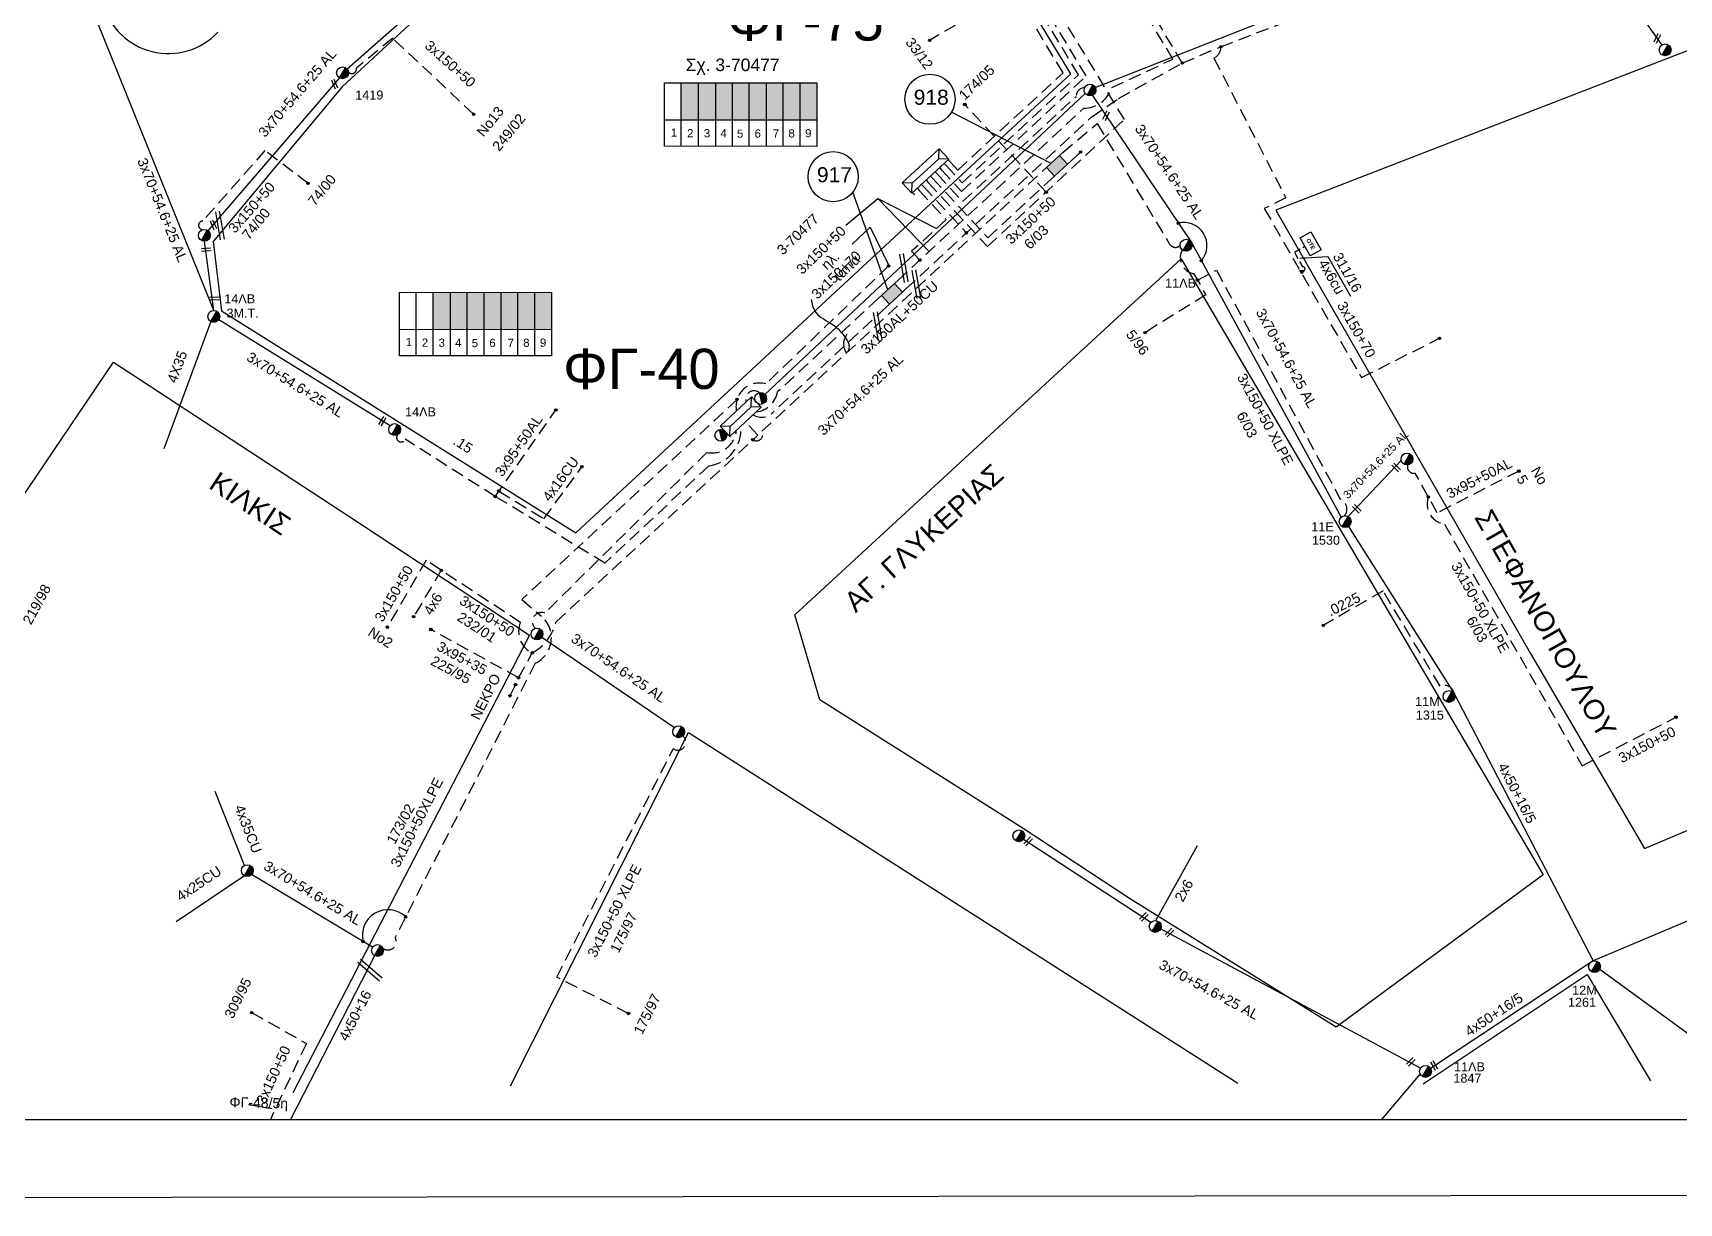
# Model space of a CAD drawing. Header units: millimetres. Extents: x -2591 to -1162, y 241 to 765.
# Drawn here: x -2170.9 to -2006.8, y 240.9 to 357.6 of the extents above; entities that cross this region are included whole.
import ezdxf
from ezdxf.enums import TextEntityAlignment as Align

# ---------------------------------------------------------------- set-up
doc = ezdxf.new("R2010")
doc.units = ezdxf.units.MM
doc.linetypes.add('DASHED', pattern=[19.05, 12.7, -6.35])
for name, color, linetype in [('2x6', 7, 'SYN_LINE'), ('3x150+50', 7, 'Continuous'), ('3x150+50 XLPE', 7, 'SYN_LINE'), ('3x150+70', 7, 'Continuous'), ('3X150+70AL', 7, 'Continuous'), ('3x150AL+50CU', 7, 'Continuous'), ('3x95+35', 7, 'Continuous'), ('3x95+50AL', 7, 'Continuous'), ('4x16CU', 7, 'Continuous'), ('4x25CU', 7, 'Continuous'), ('4X35', 7, 'DASHED'), ('4x35CU', 7, 'DASHED'), ('4x50+16', 7, 'Continuous'), ('4x50+16_5', 7, 'Continuous'), ('4x6', 7, 'SYN_LINE'), ('Link Box 4 Διευθύνσεων', 7, 'Continuous'), ('Pillar OTE', 7, 'Continuous'), ('TEXT ΚΑΛΩΔΙΩΝ', 7, 'Continuous'), ('Άγνωστα', 7, 'Continuous'), ('Επιγραφές - Σχήματα', 7, 'Continuous'), ('Καλώδια ΧΤ   3x150AL+50CU', 7, 'DASHED'), ('Μηχανική τομή', 7, 'Continuous'), ('ΝΕΚΡΟ', 7, 'DASHED'), ('Στύλος ΦΜ', 7, 'Continuous'), ('Στύλος ΦΜ @ 1', 7, 'Continuous'), ('Συνδέσεις', 7, 'Continuous'), ('Συνεστραμμένα ΧΤ   3x70+54.6+25 AL', 7, 'SYN_LINE'), ('Τομή', 7, 'Continuous'), ('ΥΠΟΒΑΘΡΟ ΔΕΗ', 7, 'Continuous'), ('Υποσταθμός εναέριος 2 στύλων', 7, 'Continuous'), ('Υποσταθμός πόλεως', 7, 'Continuous'), ('Υπόβαθρο ΔΕΗ', 7, 'Continuous'), ('Υπόγεια Καλώδια Δικτύου ΧΤ   .15', 7, 'DASHED'), ('Υπόγεια καλώδια Παροχών ΧΤ   .0225', 7, 'DASHED'), ('Υπόγεια καλώδια Παροχών ΧΤ   4x6', 7, 'DASHED')]:
    doc.layers.add(name, color=color, linetype=linetype)
doc.styles.add('arial', font='arial.ttf')
doc.styles.get("Standard").update_dxf_attribs({"font": 'arial.ttf'})
doc.linetypes.add('SYN_LINE', pattern='A,0.5,-0.0001,["/\\/\\/\\/",Standard,S=0.1,R=0,X=0,Y=-0.05],-0.25', length=0.7501)
doc.dimstyles.new('ISO-25', dxfattribs={"dimtxt": 2.5, "dimasz": 2.5, "dimexe": 1.25, "dimexo": 0.625, "dimtad": 1, "dimtxsty": 'Standard', "dimcen": 2.5, "dimadec": 0, "dimazin": 0, "dimtfac": 1, "dimtmove": 0, "dimatfit": 3, "dimfxl": 1, "dimarcsym": 0})

# ---------------------------------------------------------------- blocks, each defined once
blk = doc.blocks.new('ΥΠΑΡΧΩΝ ΤΣΙΜΕΝΤΕΝΙΟΣ ΣΤΥΛΟΣ')
at = {"layer": 'Στύλος ΦΜ'}
blk.add_hatch(color=256, dxfattribs=at).paths.add_polyline_path([(-1.29, -2.28, 0.574793), (2.62, 0, 0.268822), (1.3, 2.27)])
blk.add_line((-1.29, -2.28), (1.3, 2.27), dxfattribs=at)
blk.add_circle((0, 0), 2.62, dxfattribs=at)
at = {"layer": 'Στύλος ΦΜ', "flags": 4}
for tag, p in [('ΑΡΙΘΜΟΣ', (-4.68, 8.05)), ('ΤΥΠΟΣ', (-4.91, 3.03))]:
    blk.add_attdef(tag, p, '', height=4, dxfattribs=at)
blk = doc.blocks.new('ΥΠΟΣΤΑΘΜΟΣ ΠΟΛΕΩΣ 9 ΑΝΑΧΩΡΗΣΕΩΝ')
at = {"layer": 'Υποσταθμός πόλεως', "ltscale": 40}
for p, q in [((-9.63, -2.82), (-9.63, -4)), ((-7.12, -2.82), (-7.12, -4)), ((-4.84, -2.82), (-4.84, -4)), ((-2.36, -2.82), (-2.36, -4)), ((0.09, -2.82), (0.09, -4)), ((2.55, -2.82), (2.55, -4)), ((5.02, -2.82), (5.02, -4)), ((7.48, -2.82), (7.48, -4)), ((9.61, -2.82), (9.61, -4))]:
    blk.add_line(p, q, dxfattribs=at)
blk.add_lwpolyline([(-10.02, 2.82), (10.02, 2.82), (10.02, -2.82), (-10.02, -2.82)], close=True, dxfattribs=at)
for points in [[(-7.21, 0), (-10.02, 2.82)], [(-10.02, -2.82), (-7.21, 0)], [(-7.21, 0), (7.21, 0)], [(7.21, 0), (10.02, 2.82)], [(10.02, -2.82), (7.21, 0)]]:
    blk.add_lwpolyline(points, dxfattribs=at)
at = {"layer": 'Υποσταθμός πόλεως', "linetype": 'SYN_LINE', "ltscale": 40, "flags": 1}
for tag, p in [('ΜΕΤΑΣΧΗΜΑΤΙΣΜΟΣ', (10.79, 1.71)), ('ΙΣΧΥΣ', (10.77, -1.08)), ('ΑΡΙΘΜΟΣ', (10.89, -3.8))]:
    blk.add_attdef(tag, p, '', height=1.8, dxfattribs=at)
blk = doc.blocks.new('LINK BOX 4 ΑΝΑΧΩΡΗΣΕΩΝ')
at = {"layer": 'Link Box 4 Διευθύνσεων', "ltscale": 40}
blk.add_hatch(color=256, dxfattribs=at).paths.add_polyline_path([(-3.54, 0), (-3.54, -4.67), (3.54, -4.67), (3.54, 0)])
for p, q in [((-3.54, 0), (-5.33, 0)), ((5.33, 0), (3.54, 0)), ((-3.54, -4.67), (-5.33, -4.67)), ((5.33, -4.67), (3.54, -4.67))]:
    blk.add_line(p, q, dxfattribs=at)
blk.add_lwpolyline([(-3.54, -4.67), (-3.54, 0), (3.54, 0), (3.54, -4.67)], close=True, dxfattribs=at)
blk = doc.blocks.new('ΥΠΟΣΤΑΘΜΟΣ ΕΝΑΕΡΙΟΣ ΕΠΙ 2 ΣΤΥΛΩΝ')
at = {"layer": 'Υποσταθμός εναέριος 2 στύλων', "linetype": 'Continuous'}
for points in [[(-11.97, -2.11, 0.574793), (-8.45, -0.07, 0.268822), (-9.64, 1.98)], [(9.68, -2.15, 0.574793), (13.19, -0.1, 0.268822), (12.01, 1.95)]]:
    blk.add_hatch(color=256, dxfattribs=at).paths.add_polyline_path(points)
for p, q in [((-11.97, -2.11), (-9.64, 1.98)), ((9.68, -2.15), (12.01, 1.95))]:
    blk.add_line(p, q, dxfattribs=at)
for centre in [(-10.81, -0.07), (10.84, -0.1)]:
    blk.add_circle(centre, 2.36, dxfattribs=at)
at = {"layer": 'Υποσταθμός πόλεως', "linetype": 'Continuous', "ltscale": 40}
blk.add_lwpolyline([(-8.57, 2.82), (8.57, 2.82), (8.57, -2.82), (-8.57, -2.82)], close=True, dxfattribs=at)
for points in [[(-5.75, 0), (-8.57, 2.82)], [(-8.57, -2.82), (-5.75, 0)], [(-5.75, 0), (5.75, 0)], [(5.75, 0), (8.57, 2.82)], [(8.57, -2.82), (5.75, 0)]]:
    blk.add_lwpolyline(points, dxfattribs=at)
at = {"layer": 'Υποσταθμός εναέριος 2 στύλων', "ltscale": 40, "flags": 1}
for tag, p in [('ΜΕΤΑΣΧΗΜΑΤΙΣΜΟΣ', (14.09, 2.51)), ('ΙΣΧΥΣ', (14.07, -0.28)), ('ΑΡΙΘΜΟΣ', (14.19, -3))]:
    blk.add_attdef(tag, p, '', height=1.8, dxfattribs=at)
blk = doc.blocks.new('ΜΗΧΑΝΙΚΗ ΤΟΜΗ')
at = {"layer": 'Μηχανική τομή', "ltscale": 40}
for p, q in [((0, 0.76), (-3.79, 0.76)), ((0, -0.34), (-3.79, -0.34))]:
    blk.add_line(p, q, dxfattribs=at)
blk = doc.blocks.new('_ΣΥΝΔΕΣΗ')
at = {"layer": 'Συνδέσεις', "linetype": 'SYN_LINE', "ltscale": 40}
blk.add_hatch(color=256, dxfattribs=at).paths.add_polyline_path([(0.5, -0.01, 1), (-0.5, -0.01, 1)])
at = {"layer": 'Συνδέσεις'}
blk.add_circle((0, -0.01), 0.5, dxfattribs=at)
blk = doc.blocks.new('ΤΟΜΗ')
at = {"layer": 'Τομή', "ltscale": 40}
for p, q in [((-0.03, -1.92), (-11.4, -1.92)), ((-0.03, -3.42), (-11.4, -3.42))]:
    blk.add_line(p, q, dxfattribs=at)
blk = doc.blocks.new('PILLAR ΟΤΕ')
at = {"layer": 'Pillar OTE', "ltscale": 40}
blk.add_lwpolyline([(-3.31, 2.02), (3.39, 2.02), (3.39, -1.99), (-3.31, -1.99)], close=True, dxfattribs=at)
at = {"layer": 'Pillar OTE', "insert": (-1.81, 0.71), "char_height": 1.3575, "width": 109.961, "attachment_point": 1}
blk.add_mtext('{\\fArial|b1|i0|c161|p34;OTE}', dxfattribs=at)

msp = doc.modelspace()

# ---------------------------------------------------------------- hatches: boundary and pattern name
at = {"layer": 'Pillar OTE', "ltscale": 40}
h = msp.add_hatch(color=256, dxfattribs=at)
h.dxf.hatch_style = 1
h.paths.add_polyline_path([(-2044.438, 333.565), (-2044.195, 333.905), (-2044.617, 333.874)])
at = {"layer": 'Καλώδια ΧΤ   3x150AL+50CU', "linetype": 'DASHED', "lineweight": -3, "ltscale": 0.2}
h = msp.add_hatch(color=27, dxfattribs=at)
h.dxf.hatch_style = 1
h.paths.add_polyline_path([(-2104.572, 352.574), (-2106.291, 352.575), (-2106.292, 348.894), (-2104.572, 348.893)])
h = msp.add_hatch(color=133, dxfattribs=at)
h.dxf.hatch_style = 1
h.paths.add_polyline_path([(-2104.572, 348.893), (-2102.852, 348.891), (-2102.852, 352.574), (-2104.572, 352.574)])
h = msp.add_hatch(color=30, dxfattribs=at)
h.dxf.hatch_style = 1
h.paths.add_polyline_path([(-2101.203, 352.574), (-2102.852, 352.574), (-2102.852, 348.891), (-2101.203, 348.889)])
h = msp.add_hatch(color=1, dxfattribs=at)
h.dxf.hatch_style = 1
h.paths.add_polyline_path([(-2101.203, 348.889), (-2099.51, 348.888), (-2099.51, 352.574), (-2101.203, 352.574)])
h = msp.add_hatch(color=85, dxfattribs=at)
h.dxf.hatch_style = 1
h.paths.add_polyline_path([(-2099.51, 348.888), (-2097.812, 348.886), (-2097.812, 352.574), (-2099.51, 352.574)])
h = msp.add_hatch(color=173, dxfattribs=at)
h.dxf.hatch_style = 1
h.paths.add_polyline_path([(-2097.842, 348.888), (-2096.143, 348.886), (-2096.143, 352.574), (-2097.841, 352.574)])
h = msp.add_hatch(color=151, dxfattribs=at)
h.dxf.hatch_style = 1
h.paths.add_polyline_path([(-2096.173, 348.889), (-2094.475, 348.887), (-2094.475, 352.575), (-2096.173, 352.575)])
h = msp.add_hatch(color=6, dxfattribs=at)
h.dxf.hatch_style = 1
h.paths.add_polyline_path([(-2094.479, 348.889), (-2092.781, 348.887), (-2092.78, 352.575), (-2094.479, 352.575)])
h = msp.add_hatch(color=2, dxfattribs=at)
h.dxf.hatch_style = 1
h.paths.add_polyline_path([(-2131.012, 328.021), (-2129.293, 328.019), (-2129.292, 331.703), (-2131.012, 331.703)])
h = msp.add_hatch(color=30, dxfattribs=at)
h.dxf.hatch_style = 1
h.paths.add_polyline_path([(-2127.644, 331.702), (-2129.292, 331.703), (-2129.293, 328.019), (-2127.644, 328.018)])
h = msp.add_hatch(color=1, dxfattribs=at)
h.dxf.hatch_style = 1
h.paths.add_polyline_path([(-2127.644, 328.018), (-2125.951, 328.016), (-2125.951, 331.702), (-2127.644, 331.702)])
h = msp.add_hatch(color=27, dxfattribs=at)
h.dxf.hatch_style = 1
h.paths.add_polyline_path([(-2125.951, 328.016), (-2124.252, 328.014), (-2124.252, 331.702), (-2125.951, 331.702)])
h = msp.add_hatch(color=85, dxfattribs=at)
h.dxf.hatch_style = 1
h.paths.add_polyline_path([(-2124.282, 328.016), (-2122.584, 328.014), (-2122.584, 331.702), (-2124.282, 331.702)])
h = msp.add_hatch(color=133, dxfattribs=at)
h.dxf.hatch_style = 1
h.paths.add_polyline_path([(-2122.614, 328.017), (-2120.915, 328.016), (-2120.915, 331.704), (-2122.614, 331.704)])
h = msp.add_hatch(color=173, dxfattribs=at)
h.dxf.hatch_style = 1
h.paths.add_polyline_path([(-2120.92, 328.016), (-2119.221, 328.014), (-2119.221, 331.702), (-2120.919, 331.702)])

# ---------------------------------------------------------------- linework, layer by layer
at = {"layer": '2x6', "color": 6, "linetype": 'SYN_LINE', "lineweight": -3, "ltscale": 10}
msp.add_lwpolyline([(-2058.997, 269.087), (-2054.828, 276.569)], dxfattribs=at)
at = {"layer": '3x150+50', "color": 27, "linetype": 'DASHED', "lineweight": -3, "ltscale": 0.1}
msp.add_lwpolyline([(-2079.887, 344.334), (-2078.304, 342.625), (-2066.69, 353.381), (-2087.172, 387.124, -0.4215133), (-2089.039, 389.173), (-2109.668, 379.357)], format="xyb", dxfattribs=at)
at = {"layer": '3x150+50', "color": 1, "linetype": 'DASHED', "lineweight": -3, "ltscale": 0.1}
for points in [[(-2080.339, 343.916), (-2078.348, 341.766), (-2065.923, 353.273), (-2086.783, 387.639, -0.7187718), (-2087.572, 388.188)], [(-2126.999, 349.454), (-2135.064, 357.031), (-2138.685, 354.042, -0.7288531), (-2139.472, 353.632, 8.6821897)], [(-2143.503, 342.566), (-2147.794, 345.842), (-2153.993, 338.815, 1.0227463), (-2153.952, 337.952, 0.8380018)]]:
    msp.add_lwpolyline(points, format="xyb", dxfattribs=at)
at = {"layer": '3x150+50', "color": 133, "linetype": 'DASHED', "lineweight": -3, "ltscale": 0.1}
msp.add_lwpolyline([(-2079.497, 344.697), (-2078.728, 343.867), (-2068.224, 353.595), (-2075.53, 365.631), (-2084.226, 360.742)], dxfattribs=at)
at = {"layer": '3x150+50', "color": 6, "linetype": 'DASHED', "lineweight": -3, "ltscale": 0.1}
for points in [[(-2081.691, 342.664), (-2075.769, 336.269), (-2062.111, 348.919), (-2070.776, 363.196), (-2081.532, 356.811)], [(-2069.92, 341.687), (-2078.022, 350.425)], [(-2149.127, 259.91), (-2143.662, 256.846), (-2147.257, 249.271)]]:
    msp.add_lwpolyline(points, dxfattribs=at)
at = {"layer": '3x150+50', "color": 151, "linetype": 'DASHED', "lineweight": -3, "ltscale": 0.1}
msp.add_lwpolyline([(-2080.792, 343.497), (-2078.242, 340.744), (-2066.927, 351.235, -0.3841422), (-2066.077, 352.119)], format="xyb", dxfattribs=at)
at = {"layer": '3x150+50', "color": 30, "linetype": 'DASHED', "lineweight": -3, "ltscale": 0.1}
for points in [[(-2068.249, 345.643), (-2064.838, 348.52), (-2057.615, 336.517, 0.4780718), (-2056.555, 336.37, 2.0862768)], [(-2056.332, 335.936, 0.5309311), (-2055.218, 333.578), (-2053.987, 331.468), (-2060.069, 327.681)]]:
    msp.add_lwpolyline(points, format="xyb", dxfattribs=at)
for points in [[(-2067.456, 344.787), (-2066.471, 345.691)], [(-2081.243, 343.079), (-2075.729, 337.124), (-2069.41, 342.976)]]:
    msp.add_lwpolyline(points, dxfattribs=at)
at = {"layer": '3x150+50', "color": 2, "linetype": 'DASHED', "lineweight": -3, "ltscale": 0.1}
msp.add_lwpolyline([(-2121.149, 295.767, -0.4056073), (-2122.324, 298.803), (-2131.737, 304.996), (-2135.593, 298.327)], format="xyb", dxfattribs=at)
at = {"layer": '3x150+50 XLPE', "color": 173, "linetype": 'DASHED', "lineweight": -3, "ltscale": 0.1}
for points in [[(-2084.698, 332.891), (-2066.178, 350.044, 0.3210086), (-2063.36, 352.108), (-2057.283, 354.95), (-2067.939, 372.805), (-2056.693, 378.404)], [(-2111.558, 259.83), (-2118.707, 263.444), (-2107.085, 286.226, 0.9917792), (-2106.148, 287.476, -0.9962996)]]:
    msp.add_lwpolyline(points, format="xyb", dxfattribs=at)
msp.add_lwpolyline([(-2082.565, 341.854), (-2079.896, 338.972), (-2083.331, 335.796), (-2082.514, 334.914)], dxfattribs=at)
at = {"layer": '3x150+50 XLPE', "color": 30, "linetype": 'DASHED', "lineweight": -3, "ltscale": 0.1}
for points in [[(-2054.834, 332.92), (-2052.936, 333.908), (-2040.594, 311.099, -0.4955919), (-2040.164, 309.437, 30.190709)], [(-2100.733, 321.03), (-2122.196, 301.097), (-2120.237, 299.424, -0.5414277), (-2120.843, 294.734), (-2134.819, 267.387, -0.8517279), (-2136.054, 266.364)], [(-2031.813, 311.31, 0.4657982), (-2030.22, 308.594), (-2016.483, 284.522), (-2007.137, 289.36)]]:
    msp.add_lwpolyline(points, format="xyb", dxfattribs=at)
at = {"layer": '3x150+70', "color": 85, "linetype": 'DASHED', "lineweight": -3, "ltscale": 0.1}
for points in [[(-2083.905, 332.035), (-2065.451, 349.127), (-2062.7, 351.031), (-2056.349, 354.556), (-2078.867, 392.286), (-2041.829, 406.839)], [(-2056.349, 354.556), (-2052.491, 356.186), (-2034.648, 363.045)], [(-2082.148, 342.241), (-2077.871, 337.624)]]:
    msp.add_lwpolyline(points, dxfattribs=at)
msp.add_lwpolyline([(-2052.491, 356.186, -0.2795079), (-2053.194, 355.035), (-2046.008, 341.105), (-2048.169, 340.052), (-2038.482, 323.203), (-2030.714, 327.12)], format="xyb", dxfattribs=at)
at = {"layer": '3x150+70', "color": 30, "linetype": 'DASHED', "lineweight": -3, "ltscale": 0.1}
msp.add_lwpolyline([(-2085.631, 334.33), (-2097.861, 322.575, 0.560572), (-2100.797, 319.873)], format="xyb", dxfattribs=at)
at = {"layer": '3x150+70', "color": 1, "linetype": 'DASHED', "lineweight": -3, "ltscale": 0.1}
msp.add_lwpolyline([(-2085.86, 330.225), (-2097.085, 319.782, -0.3821832), (-2099.121, 319.508)], format="xyb", dxfattribs=at)
at = {"layer": '3x150+70', "color": 27, "linetype": 'DASHED', "lineweight": -3, "ltscale": 0.1}
msp.add_lwpolyline([(-2086.653, 331.081), (-2096.686, 321.8, -0.323057), (-2098.822, 319.786)], format="xyb", dxfattribs=at)
at = {"layer": '3X150+70AL', "color": 173, "linetype": 'DASHED', "lineweight": -3, "ltscale": 0.1}
msp.add_lwpolyline([(-2100.798, 317.95, -0.4469079), (-2103.745, 315.736), (-2119.897, 299.74, 0.8165262), (-2120.844, 298.215, 0.3901018)], format="xyb", dxfattribs=at)
at = {"layer": '3x150AL+50CU', "color": 2, "linetype": 'DASHED', "lineweight": -3, "ltscale": 0.1}
for points in [[(-2099.162, 317.012, 0.7982888), (-2098.258, 317.849), (-2070.203, 343.832)], [(-2122.517, 293.286), (-2121.149, 295.767, 0.2066479), (-2118.771, 298.851), (-2098.676, 317.462), (-2099.9, 318.785)]]:
    msp.add_lwpolyline(points, format="xyb", dxfattribs=at)
at = {"layer": '3x95+35', "color": 2, "linetype": 'DASHED', "lineweight": -3, "ltscale": 0.1}
msp.add_lwpolyline([(-2122.517, 293.286), (-2131.252, 298.096)], dxfattribs=at)
at = {"layer": '3x95+50AL', "color": 85, "linetype": 'DASHED', "lineweight": -3, "ltscale": 0.1}
msp.add_lwpolyline([(-2124.843, 311.359), (-2118.795, 319.979)], dxfattribs=at)
at = {"layer": '3x95+50AL', "color": 30, "linetype": 'DASHED', "lineweight": -3, "ltscale": 0.1}
msp.add_lwpolyline([(-2022.792, 313.88), (-2030.934, 309.716), (-2033.124, 313.686, -0.5940678), (-2033.871, 314.5, 2.2222988)], format="xyb", dxfattribs=at)
at = {"layer": '4x16CU', "color": 85, "linetype": 'DASHED', "lineweight": -3, "ltscale": 0.1}
msp.add_lwpolyline([(-2124.477, 311.88), (-2119.983, 309.143), (-2116.202, 314.316)], dxfattribs=at)
at = {"layer": '4x25CU', "color": 30, "linetype": 'SYN_LINE', "lineweight": -3, "ltscale": 10}
msp.add_lwpolyline([(-2149.85, 273.554), (-2156.665, 268.97)], dxfattribs=at)
at = {"layer": '4X35', "color": 85, "linetype": 'SYN_LINE', "lineweight": -3, "ltscale": 10}
msp.add_lwpolyline([(-2153.187, 328.789), (-2157.869, 316.107)], dxfattribs=at)
at = {"layer": '4x35CU', "color": 30, "linetype": 'SYN_LINE', "lineweight": -3, "ltscale": 10}
msp.add_lwpolyline([(-2149.846, 274.58), (-2152.746, 281.939)], dxfattribs=at)
at = {"layer": '4x50+16', "color": 6, "linetype": 'Continuous', "lineweight": -3, "ltscale": 0.1}
msp.add_lwpolyline([(-2136.871, 265.588), (-2145.258, 249.271)], dxfattribs=at)
at = {"layer": '4x50+16_5', "color": 151, "linetype": 'Continuous', "lineweight": -3, "ltscale": 0.1}
for points in [[(-2039.79, 308.356), (-2029.255, 291.734), (-2015.402, 265.069)], [(-2014.717, 264.248), (-1997.785, 251.895)]]:
    msp.add_lwpolyline(points, dxfattribs=at)
at = {"layer": '4x50+16_5', "color": 6, "linetype": 'Continuous', "lineweight": -3, "ltscale": 0.1}
for points in [[(-1963.013, 286.276), (-1990.946, 275.385), (-2015.402, 265.069), (-2031.594, 254.347)], [(-2032.639, 253.809), (-2036.488, 249.271)]]:
    msp.add_lwpolyline(points, dxfattribs=at)
at = {"layer": '4x6', "color": 2, "linetype": 'DASHED', "lineweight": -3, "ltscale": 0.1}
msp.add_lwpolyline([(-2130.219, 303.997), (-2132.982, 299.37)], dxfattribs=at)
at = {"layer": 'Pillar OTE', "lineweight": -3, "ltscale": 40}
for points in [[(-2107.956, 346.255), (-2107.955, 352.575), (-2092.789, 352.574), (-2092.789, 346.24), (-2107.956, 346.255)], [(-2106.292, 346.253), (-2106.291, 352.575)], [(-2104.572, 346.252), (-2104.572, 352.574)], [(-2102.852, 346.25), (-2102.852, 352.574)], [(-2101.203, 346.248), (-2101.203, 352.574)], [(-2099.51, 346.247), (-2099.51, 352.574)], [(-2097.812, 346.245), (-2097.812, 352.574)], [(-2096.144, 346.243), (-2096.143, 352.574)], [(-2094.449, 346.241), (-2094.449, 352.574)], [(-2107.956, 348.896), (-2092.789, 348.881)], [(-2134.396, 325.383), (-2134.396, 331.703), (-2119.229, 331.702), (-2119.23, 325.368), (-2134.396, 325.383)], [(-2132.732, 325.382), (-2132.732, 331.703)], [(-2131.013, 325.38), (-2131.012, 331.703)], [(-2129.293, 325.378), (-2129.292, 331.703)], [(-2127.644, 325.376), (-2127.644, 331.702)], [(-2125.951, 325.375), (-2125.951, 331.702)], [(-2124.253, 325.373), (-2124.252, 331.702)], [(-2122.584, 325.371), (-2122.584, 331.702)], [(-2120.89, 325.37), (-2120.89, 331.702)], [(-2134.396, 328.024), (-2119.23, 328.009)]]:
    msp.add_lwpolyline(points, dxfattribs=at)
at = {"layer": 'Pillar OTE', "ltscale": 40}
msp.add_lwpolyline([(-2044.617, 333.874), (-2044.195, 333.905), (-2044.438, 333.565), (-2044.617, 333.874)], dxfattribs=at)
at = {"layer": 'Άγνωστα', "lineweight": -3, "ltscale": 0.1}
msp.add_lwpolyline([(-1162.289, 242.781), (-2590.8, 240.93), (-2590.808, 763.187), (-1162.297, 765.038)], close=True, dxfattribs=at)
at = {"layer": 'ΝΕΚΡΟ', "linetype": 'Continuous', "lineweight": -3, "ltscale": 0.1}
msp.add_lwpolyline([(-2122.816, 292.603), (-2123.372, 291.492)], dxfattribs=at)
at = {"layer": 'Συνεστραμμένα ΧΤ   3x70+54.6+25 AL', "color": 1, "linetype": 'SYN_LINE', "lineweight": -3, "ltscale": 10}
for points in [[(-2087.904, 388.606), (-2114.733, 375.839), (-2139.592, 353.942)], [(-2140.35, 353.071), (-2153.475, 337.839)]]:
    msp.add_lwpolyline(points, dxfattribs=at)
at = {"layer": 'Συνεστραμμένα ΧΤ   3x70+54.6+25 AL', "color": 133, "linetype": 'SYN_LINE', "lineweight": -3, "ltscale": 10}
for points in [[(-2065.02, 352.12), (-2018.501, 370.444), (-1980.191, 386.279)], [(-2018.501, 370.444), (-2008.55, 356.35)], [(-2097.947, 321.527), (-2066.038, 351.534)]]:
    msp.add_lwpolyline(points, dxfattribs=at)
at = {"layer": 'Συνεστραμμένα ΧΤ   3x70+54.6+25 AL', "color": 85, "linetype": 'SYN_LINE', "lineweight": -3, "ltscale": 10}
for points in [[(-2152.887, 329.89), (-2164.528, 358.684)], [(-2135.321, 318.406), (-2152.406, 328.975)]]:
    msp.add_lwpolyline(points, dxfattribs=at)
at = {"layer": 'Συνεστραμμένα ΧΤ   3x70+54.6+25 AL', "color": 151, "linetype": 'SYN_LINE', "lineweight": -3, "ltscale": 10}
msp.add_lwpolyline([(-2065.31, 351.322), (-2055.438, 336.657), (-2040.499, 309.292)], dxfattribs=at)
at = {"layer": 'Συνεστραμμένα ΧΤ   3x70+54.6+25 AL', "color": 85, "linetype": 'SYN_LINE', "lineweight": -3, "ltscale": 8}
msp.add_lwpolyline([(-2152.887, 329.89), (-2153.808, 336.786)], dxfattribs=at)
at = {"layer": 'Συνεστραμμένα ΧΤ   3x70+54.6+25 AL', "color": 30, "linetype": 'SYN_LINE', "lineweight": -3, "ltscale": 10}
for points in [[(-2039.816, 309.362), (-2034.518, 314.926)], [(-2137.075, 266.42), (-2149.13, 273.662)]]:
    msp.add_lwpolyline(points, dxfattribs=at)
at = {"layer": 'Συνεστραμμένα ΧΤ   3x70+54.6+25 AL', "color": 173, "linetype": 'SYN_LINE', "lineweight": -3, "ltscale": 10}
msp.add_lwpolyline([(-2120.182, 297.34), (-2106.962, 288.327)], dxfattribs=at)
at = {"layer": 'Συνεστραμμένα ΧΤ   3x70+54.6+25 AL', "color": 6, "linetype": 'SYN_LINE', "lineweight": -3, "ltscale": 10}
for points in [[(-2059.491, 268.883), (-2072.184, 277.161)], [(-2032.59, 254.378), (-2058.505, 268.261)]]:
    msp.add_lwpolyline(points, dxfattribs=at)
at = {"layer": 'Συνεστραμμένα ΧΤ   3x70+54.6+25 AL', "color": 133, "linetype": 'DASHED', "lineweight": -3, "ltscale": 0.1}
msp.add_arc((-2099.033, 321.061), 0.825, 50.67592, 199.35086, dxfattribs=at)
at = {"layer": 'ΥΠΟΒΑΘΡΟ ΔΕΗ', "lineweight": -3}
msp.add_lwpolyline([(-2586.401, 249.271), (-1235.778, 249.271), (-1235.778, 758.187), (-2586.401, 758.187)], close=True, dxfattribs=at)
for points in [[(-2152.945, 336.771), (-2152.118, 329.858), (-2116.799, 307.718), (-2088.664, 333.847), (-2067.457, 353.488), (-2088.039, 387.396), (-2102.191, 381.473), (-2108.573, 378.208), (-2124.463, 366.705), (-2140.096, 352.197), (-2152.945, 336.771)], [(-2010.284, 276.257), (-1978.567, 289.647), (-1942.427, 304.846), (-1970.658, 369.294), (-1990.549, 361.771), (-2047.033, 339.902), (-2021.627, 295.712), (-2010.284, 276.257)], [(-2089.874, 338.404), (-2086.703, 341.058), (-2080.861, 338.08)], [(-2086.703, 341.058), (-2081.59, 335.77)], [(-2089.272, 336.497), (-2087.477, 338.204), (-2085.647, 334.454)], [(-2092.469, 291.074), (-2094.958, 299.568), (-2056.475, 335.057), (-2050.48, 324.839), (-2020.384, 273.657), (-2041.02, 258.454), (-2061.606, 271.291), (-2072.194, 278.261), (-2092.469, 291.074)], [(-2041.853, 335.281), (-2039.578, 331.325)], [(-2204.529, 249.271), (-2205.959, 261.383), (-2184.219, 293.214), (-2162.91, 324.741), (-2139.426, 309.401), (-2121.431, 297.517), (-2127.599, 285.547), (-2145.013, 251.901)], [(-2123.306, 252.6), (-2105.576, 287.832), (-2050.819, 252.885)], [(-2032.328, 252.824), (-2015.98, 263.726), (-2009.654, 253.119)]]:
    msp.add_lwpolyline(points, dxfattribs=at)
msp.add_arc((-2157.433, 362.255), 6.754, 195.40225, 316.82662, dxfattribs=at)
at = {"layer": 'ΥΠΟΒΑΘΡΟ ΔΕΗ', "lineweight": -3, "ltscale": 0.1}
for centre, radius, start, end in [((-2056.183, 336.37), 2.3, 318.78531, 104.14131), ((-2135.537, 267.614), 2.552, 46.01954, 194.36886)]:
    msp.add_arc(centre, radius, start, end, dxfattribs=at)
at = {"layer": 'ΥΠΟΒΑΘΡΟ ΔΕΗ', "lineweight": -3}
msp.add_spline([(-2093.33, 331.003), (-2092.984, 329.835), (-2091.508, 328.681), (-2090.838, 328.212), (-2089.659, 326.69), (-2089.565, 326.328), (-2089.784, 325.697), (-2090.058, 326.318), (-2089.759, 327.575)], degree=3, dxfattribs=at)
at = {"layer": 'Υπόβαθρο ΔΕΗ', "lineweight": -3}
for points in [[(-2069.425, 344.553), (-2079.351, 349.668)], [(-2085.712, 331.952), (-2089.184, 341.681)]]:
    msp.add_lwpolyline(points, dxfattribs=at)
for centre in [(-2081.499, 350.947), (-2091.15, 343.225)]:
    msp.add_circle(centre, 2.5, dxfattribs=at)
at = {"layer": 'Υπόγεια Καλώδια Δικτύου ΧΤ   .15', "color": 85, "linetype": 'DASHED', "lineweight": -3, "ltscale": 0.1}
for points in [[(-2124.843, 311.359), (-2133.813, 317.06, -1.1437847), (-2134.574, 317.518, 1.7177725)], [(-2100.35, 318.367, -0.4039746), (-2103.549, 314.415), (-2113.899, 304.703), (-2124.843, 311.359)]]:
    msp.add_lwpolyline(points, format="xyb", dxfattribs=at)
at = {"layer": 'Υπόγεια καλώδια Παροχών ΧΤ   .0225', "color": 151, "linetype": 'DASHED', "lineweight": -3, "ltscale": 0.1}
msp.add_lwpolyline([(-2029.26, 291.741, 0.4680368), (-2030.652, 292.455), (-2036.333, 301.949), (-2042.287, 298.511)], format="xyb", dxfattribs=at)
at = {"layer": 'Υπόγεια καλώδια Παροχών ΧΤ   4x6', "color": 85, "linetype": 'DASHED', "ltscale": 0.05}
msp.add_lwpolyline([(-2044.195, 333.905, 0.7959327), (-2044.304, 334.227), (-2045.155, 335.707), (-2044.148, 336.286)], format="xyb", dxfattribs=at)

# ---------------------------------------------------------------- block references
at = {"layer": 'Link Box 4 Διευθύνσεων', "lineweight": -3, "xscale": 0.2499999999999997, "yscale": 0.2499999999999997, "zscale": 0.2499999999999997, "rotation": 222.8047385340616}
for p in [(-2068.433, 343.881), (-2084.882, 331.13)]:
    msp.add_blockref('LINK BOX 4 ΑΝΑΧΩΡΗΣΕΩΝ', p, dxfattribs=at)
at = {"layer": 'Pillar OTE', "xscale": 0.3072256590483018, "yscale": 0.3072256590483018, "zscale": 0.3072256590483018, "rotation": 299.8955694249726}
msp.add_blockref('PILLAR ΟΤΕ', (-2043.572, 336.542), dxfattribs=at)
at = {"layer": 'Μηχανική τομή', "lineweight": -3}
for p, xscale, yscale, zscale, rotation in [((-2008.765, 357.396), 0.2499999999999676, 0.2499999999999676, 0.2499999999999676, 63.93169957990484), ((-2141.002, 352.919), 0.2499999999999677, 0.2499999999999677, 0.2499999999999677, 113.133984741076), ((-2063.706, 349.693), 0.2499999999999676, 0.2499999999999676, 0.2499999999999676, 63.93169957990484), ((-2153.093, 338.889), 0.2499999999999677, 0.2499999999999677, 0.2499999999999677, 113.133984741076), ((-2153.169, 335.914), 0.2499999999999676, 0.2499999999999676, 0.2499999999999676, 3.43195801188722), ((-2152.361, 331.047), 0.2499999999999676, 0.2499999999999676, 0.2499999999999676, 3.43195801188722), ((-2135.814, 319.245), 0.2499999999999675, 0.2499999999999675, 0.2499999999999675, 58.87859356095737), ((-2035.33, 314.616), 0.2499999999999676, 0.2499999999999676, 0.2499999999999676, 135.9321959184352), ((-2039.248, 310.501), 0.2499999999999676, 0.2499999999999676, 0.2499999999999676, 135.9321959184352), ((-2071.347, 277.29), 0.2499999999999676, 0.2499999999999676, 0.2499999999999676, 46.02212049833378), ((-2059.807, 269.764), 0.2499999999999676, 0.2499999999999676, 0.2499999999999676, 46.02212049833378), ((-2057.262, 268.205), 0.2499999999999676, 0.2499999999999676, 0.2499999999999676, 46.02212049833378), ((-2033.196, 255.313), 0.2499999999999676, 0.2499999999999676, 0.2499999999999676, 46.02212049833379), ((-2031.444, 255.093), 0.2499999999999676, 0.2499999999999676, 0.2499999999999676, 119.9833882894891)]:
    msp.add_blockref('ΜΗΧΑΝΙΚΗ ΤΟΜΗ', p, dxfattribs=dict(at, xscale=xscale, yscale=yscale, zscale=zscale, rotation=rotation))
at = {"layer": 'Στύλος ΦΜ @ 1', "lineweight": -3, "ltscale": 40, "xscale": 0.2249999999999943, "yscale": 0.2249999999999943, "zscale": 0.2249999999999943}
for p in [(-2008.209, 355.87), (-2065.548, 351.861), (-2153.837, 337.375), (-2033.95, 315.084), (-2120.684, 297.648), (-2106.554, 287.903), (-2072.638, 277.536), (-2149.559, 274.066), (-2059.044, 268.5), (-2136.58, 266.1)]:
    msp.add_blockref('ΥΠΑΡΧΩΝ ΤΣΙΜΕΝΤΕΝΙΟΣ ΣΤΥΛΟΣ', p, dxfattribs=at)
at = {"layer": 'Στύλος ΦΜ @ 1', "lineweight": -3, "ltscale": 40}
ref = msp.add_blockref('ΥΠΑΡΧΩΝ ΤΣΙΜΕΝΤΕΝΙΟΣ ΣΤΥΛΟΣ', (-2140.059, 353.583), dxfattribs=dict(at, xscale=0.2249999999999943, yscale=0.2249999999999943, zscale=0.2249999999999943))
ref.add_attrib('ΑΡΙΘΜΟΣ', '1419', (-2138.794, 350.918), dxfattribs={"layer": 'Στύλος ΦΜ', "height": 0.9, "flags": 4})
ref = msp.add_blockref('ΥΠΑΡΧΩΝ ΤΣΙΜΕΝΤΕΝΙΟΣ ΣΤΥΛΟΣ', (-2055.966, 336.398), dxfattribs=dict(at, xscale=0.2249999999999943, yscale=0.2249999999999943, zscale=0.2249999999999943))
ref.add_attrib('ΤΥΠΟΣ', '11ΛΒ', dxfattribs={"layer": 'Στύλος ΦΜ', "height": 0.9, "flags": 4}).set_placement((-2058.057, 331.901), align=Align.BOTTOM_LEFT)
ref = msp.add_blockref('ΥΠΑΡΧΩΝ ΤΣΙΜΕΝΤΕΝΙΟΣ ΣΤΥΛΟΣ', (-2152.897, 329.301), dxfattribs=dict(at, xscale=0.2249999999999943, yscale=0.2249999999999943, zscale=0.2249999999999943))
ref.add_attrib('ΤΥΠΟΣ', '14ΛB', dxfattribs={"layer": 'Στύλος ΦΜ', "height": 0.9, "flags": 4}).set_placement((-2151.852, 330.343), align=Align.BOTTOM_LEFT)
ref.add_attrib('ΑΡΙΘΜΟΣ', '3Μ.Τ.', (-2151.632, 329.182), dxfattribs={"layer": 'Στύλος ΦΜ', "height": 0.9, "flags": 4})
ref = msp.add_blockref('ΥΠΑΡΧΩΝ ΤΣΙΜΕΝΤΕΝΙΟΣ ΣΤΥΛΟΣ', (-2134.871, 318.027), dxfattribs=dict(at, xscale=0.2249999999999943, yscale=0.2249999999999943, zscale=0.2249999999999943))
ref.add_attrib('ΤΥΠΟΣ', '14ΛB', dxfattribs={"layer": 'Στύλος ΦΜ', "height": 0.9, "flags": 4}).set_placement((-2133.826, 319.068), align=Align.BOTTOM_LEFT)
ref = msp.add_blockref('ΥΠΑΡΧΩΝ ΤΣΙΜΕΝΤΕΝΙΟΣ ΣΤΥΛΟΣ', (-2040.109, 308.851), dxfattribs=dict(at, xscale=0.2249999999999943, yscale=0.2249999999999943, zscale=0.2249999999999943))
ref.add_attrib('ΤΥΠΟΣ', '11E', dxfattribs={"layer": 'Στύλος ΦΜ', "height": 0.9, "flags": 4}).set_placement((-2043.486, 307.622), align=Align.BOTTOM_LEFT)
ref.add_attrib('ΑΡΙΘΜΟΣ', '1530', (-2043.422, 306.547), dxfattribs={"layer": 'Στύλος ΦΜ', "height": 0.9, "flags": 4})
ref = msp.add_blockref('ΥΠΑΡΧΩΝ ΤΣΙΜΕΝΤΕΝΙΟΣ ΣΤΥΛΟΣ', (-2029.755, 291.423), dxfattribs=dict(at, xscale=0.2249999999999943, yscale=0.2249999999999943, zscale=0.2249999999999943))
ref.add_attrib('ΤΥΠΟΣ', '11M', dxfattribs={"layer": 'Στύλος ΦΜ', "height": 0.9, "flags": 4}).set_placement((-2033.133, 290.193), align=Align.BOTTOM_LEFT)
ref.add_attrib('ΑΡΙΘΜΟΣ', '1315', (-2033.068, 289.118), dxfattribs={"layer": 'Στύλος ΦΜ', "height": 0.9, "flags": 4})
ref = msp.add_blockref('ΥΠΑΡΧΩΝ ΤΣΙΜΕΝΤΕΝΙΟΣ ΣΤΥΛΟΣ', (-2015.249, 264.5), dxfattribs=dict(at, xscale=0.2249999999999943, yscale=0.2249999999999943, zscale=0.2249999999999943))
ref.add_attrib('ΤΥΠΟΣ', '12M', dxfattribs={"layer": 'Στύλος ΦΜ', "height": 0.9, "flags": 4}).set_placement((-2017.483, 261.428), align=Align.BOTTOM_LEFT)
ref.add_attrib('ΑΡΙΘΜΟΣ', '1261', (-2017.896, 260.491), dxfattribs={"layer": 'Στύλος ΦΜ', "height": 0.9, "flags": 4})
ref = msp.add_blockref('ΥΠΑΡΧΩΝ ΤΣΙΜΕΝΤΕΝΙΟΣ ΣΤΥΛΟΣ', (-2032.102, 254.049), dxfattribs=dict(at, xscale=0.2249999999999943, yscale=0.2249999999999943, zscale=0.2249999999999943))
ref.add_attrib('ΤΥΠΟΣ', '11ΛB', dxfattribs={"layer": 'Στύλος ΦΜ', "height": 0.9, "flags": 4}).set_placement((-2029.252, 253.795), align=Align.BOTTOM_LEFT)
ref.add_attrib('ΑΡΙΘΜΟΣ', '1847', (-2029.321, 252.926), dxfattribs={"layer": 'Στύλος ΦΜ', "height": 0.9, "flags": 4})
at = {"layer": 'Συνδέσεις', "lineweight": -3, "xscale": 0.25, "yscale": 0.25, "zscale": 0.25}
for p in [(-2081.531, 356.814), (-2052.491, 356.186), (-2056.348, 354.559), (-2126.998, 349.457), (-2078.022, 350.428), (-2066.47, 345.694), (-2143.502, 342.569), (-2069.919, 341.69), (-2056.744, 338.602), (-2077.87, 337.627), (-2082.513, 334.917), (-2054.453, 334.857), (-2085.63, 334.333), (-2054.833, 332.923), (-2060.068, 327.684), (-2030.713, 327.122), (-2118.794, 319.982), (-2100.733, 321.03), (-2099.162, 317.012), (-2116.201, 314.319), (-2022.792, 313.883), (-2124.476, 311.883), (-2124.842, 311.361), (-2031.812, 311.313), (-2130.218, 304), (-2132.981, 299.373), (-2135.592, 298.33), (-2131.252, 298.096), (-2042.286, 298.514), (-2121.149, 295.77), (-2122.815, 292.606), (-2122.517, 293.289), (-2123.371, 291.495), (-2007.136, 289.363), (-2133.764, 269.453), (-2138.008, 266.984), (-2149.126, 259.913), (-2111.557, 259.833)]:
    msp.add_blockref('_ΣΥΝΔΕΣΗ', p, dxfattribs=at)
at = {"layer": 'Τομή', "lineweight": -3, "xscale": 0.2499999999999996, "yscale": 0.2499999999999996, "zscale": 0.2499999999999996}
for p, rotation in [((-2153.212, 339.648), 99.95513954030127), ((-2085.026, 335.417), 99.95513954030127), ((-2083.79, 333.805), 99.95513954030127), ((-2087.622, 329.618), 99.95513954030127), ((-2138.842, 264.581), 139.1989227472854)]:
    msp.add_blockref('ΤΟΜΗ', p, dxfattribs=dict(at, rotation=rotation))
at = {"layer": 'Υποσταθμός εναέριος 2 στύλων', "lineweight": -3, "xscale": 0.2499999999999999, "yscale": 0.2499999999999999, "zscale": 0.4999999999999997, "rotation": 42.88245725969881}
msp.add_blockref('ΥΠΟΣΤΑΘΜΟΣ ΕΝΑΕΡΙΟΣ ΕΠΙ 2 ΣΤΥΛΩΝ', (-2100.379, 319.3), dxfattribs=at)
at = {"layer": 'Υποσταθμός πόλεως', "lineweight": -3, "xscale": 0.2499999999999996, "yscale": 0.2499999999999996, "zscale": 0.2499999999999996, "rotation": 42.8047385340724}
msp.add_blockref('ΥΠΟΣΤΑΘΜΟΣ ΠΟΛΕΩΣ 9 ΑΝΑΧΩΡΗΣΕΩΝ', (-2081.939, 343.798), dxfattribs=at)

# ---------------------------------------------------------------- texts
at = {"lineweight": -3, "ltscale": 30, "char_height": 0.817, "width": 5.62865, "attachment_point": 1}
for s, insert in [('1', (-2107.333, 348.035)), ('2', (-2105.714, 347.968)), ('3', (-2104.048, 347.968)), ('4', (-2102.396, 347.968)), ('5', (-2100.745, 347.928)), ('6', (-2098.985, 347.941)), ('7', (-2097.17, 347.941)), ('8', (-2095.613, 347.955)), ('9', (-2093.948, 347.968)), ('1', (-2133.773, 327.163)), ('2', (-2132.154, 327.097)), ('3', (-2130.489, 327.097)), ('4', (-2128.837, 327.097)), ('5', (-2127.185, 327.056)), ('6', (-2125.425, 327.07)), ('7', (-2123.611, 327.07)), ('8', (-2122.054, 327.083)), ('9', (-2120.389, 327.097))]:
    msp.add_mtext(s, dxfattribs=dict(at, insert=insert))
at = {"layer": 'TEXT ΚΑΛΩΔΙΩΝ', "linetype": 'Continuous', "lineweight": -3, "ltscale": 0.1}
for s, height, rotation, p in [('3x150+50', 1, 318.18232, (-2129.321, 354.478)), ('3x70+54.6+25 AL', 1, 49.2483, (-2144.571, 351.578)), ('3x70+54.6+25 AL', 1, 303.94831, (-2057.634, 343.714)), ('3x70+54.6+25 AL', 1, 292.01163, (-2158.016, 339.908)), ('3x150+50', 1, 48.53411, (-2149.129, 340.163)), ('3x150+50', 1, 42.80474, (-2071.478, 338.881)), ('3x150+50', 1, 43.86411, (-2092.363, 335.917)), ('3x150+70', 1, 43.86411, (-2090.846, 333.447)), ('3x150AL+50CU', 1, 42.80474, (-2084.538, 329.193)), ('3x70+54.6+25 AL', 1, 298.63027, (-2045.968, 325.143)), ('3x150+70', 1, 299.74542, (-2038.986, 327.991)), ('4X35', 1, 69.73668, (-2156.55, 324.286)), ('3x70+54.6+25 AL', 1, 328.25943, (-2144.768, 322.496)), ('3x70+54.6+25 AL', 1, 43.24056, (-2088.441, 321.505)), ('3x150+50 XLPE', 1, 298.41904, (-2048.077, 319.05)), ('3x95+50AL', 1, 54.95014, (-2122.506, 316.432)), ('.15', 1, 327.56065, (-2128.044, 316.536)), ('3x70+54.6+25 AL', 0.8, 46.40518, (-2037.069, 314.53)), ('4x16CU', 1, 53.83543, (-2118.324, 313.107)), ('3x95+50AL', 1, 27.08803, (-2026.749, 313.166)), ('3x150+50', 1, 59.96376, (-2134.951, 301.675)), ('3x150+50 XLPE', 1, 299.71233, (-2026.639, 300.301)), ('4x6', 1, 59.15612, (-2131.049, 300.656)), ('3x150+50', 1, 326.6592, (-2125.65, 299.447)), ('.0225', 1, 26.7629, (-2040.254, 300.616)), ('3x70+54.6+25 AL', 1, 325.71744, (-2112.539, 294.267)), ('3x95+35', 1, 331.67091, (-2128.154, 295.252)), ('ΝΕΚΡΟ', 1, 63.41457, (-2125.797, 291.401)), ('3x150+50 ', 1, 27.36943, (-2009.844, 286.706)), ('4x50+16/5', 1, 297.45362, (-2022.962, 281.79)), ('3x150+50XLPE', 1, 62.92856, (-2132.661, 278.862)), ('4x35CU', 1, 291.50843, (-2149.465, 278.221)), ('4x25CU', 1, 33.9232, (-2154.388, 272.779)), ('3x70+54.6+25 AL', 1, 329.00454, (-2143.034, 271.832)), ('3x150+50 XLPE', 1, 62.97131, (-2112.962, 270.063)), ('2x6', 1, 60.86897, (-2056.182, 272.085)), ('3x70+54.6+25 AL', 1, 331.82214, (-2053.677, 262.203)), ('4x50+16', 1, 62.79461, (-2138.813, 259.623)), ('4x50+16/5', 1, 33.50982, (-2025.283, 259.725)), ('3x150+50', 1, 65.18247, (-2146.957, 253.707))]:
    msp.add_text(s, height=height, rotation=rotation, dxfattribs=at).set_placement(p, align=Align.MIDDLE_CENTER)
at = {"layer": 'TEXT ΚΑΛΩΔΙΩΝ', "linetype": 'Continuous', "lineweight": -3, "ltscale": 0.1, "char_height": 1, "attachment_point": 1}
for s, gutter_width, heights, insert, rotation in [('311/16', 12.5, [0.118], (-2040.508, 335.794), 299.74542), ('4x6cu', 12.5, [0.118], (-2041.952, 335.115), 299.74542), ('225/95', 0, [0.73], (-2130.904, 295.53), 331.67091)]:
    msp.add_mtext_dynamic_manual_height_columns(s, width=1.8, gutter_width=gutter_width, heights=heights, dxfattribs=dict(at, insert=insert, rotation=rotation))
at = {"layer": 'Άγνωστα', "color": 7, "lineweight": -3, "char_height": 1, "attachment_point": 1}
for s, insert, rotation in [('33/12', (-2083.196, 357.21), 306.44592), ('174/05', (-2078.73, 351.507), 43.81176), ('No13', (-2126.783, 347.754), 51.08335), ('249/02', (-2125.22, 346.306), 51.08335), ('74/00', (-2143.6, 340.856), 51.08335), ('74/00', (-2150.172, 337.495), 51.08335), ('3-70477', (-2096.867, 336.071), 43.81176), ('6/03', (-2072.238, 336.634), 43.81176), ('5/96', (-2061.22, 328.097), 306.8184), ('6/03', (-2050.083, 319.949), 298), ('219/98', (-2172.002, 298.967), 61.55983), ('232/01', (-2128.182, 299.904), 327), ('6/03', (-2027.197, 299.548), 300), ('No2', (-2137.079, 298.417), 327.2563), ('173/02', (-2135.735, 277.085), 61.55983), ('175/97', (-2113.436, 266.215), 63.64061), ('309/95', (-2151.885, 259.67), 63.64061), ('175/97', (-2111.092, 258.078), 63.64061)]:
    msp.add_mtext_dynamic_manual_height_columns(s, width=1.8, gutter_width=0, heights=[0.73], dxfattribs=dict(at, insert=insert, rotation=rotation))
at = {"layer": 'Άγνωστα', "color": 7, "lineweight": -3, "width": 4.551914400963142e-14, "attachment_point": 1}
for s, insert, char_height in [('Σχ. 3-70477', (-2105.861, 355.004), 1.25), ('918', (-2083.122, 351.898), 1.5), ('917', (-2092.772, 344.177), 1.5)]:
    msp.add_mtext(s, dxfattribs=dict(at, insert=insert, char_height=char_height))
at = {"layer": 'Άγνωστα', "color": 7, "lineweight": -3}
note = msp.add_mtext_dynamic_manual_height_columns('ηλ. ', width=1.8, gutter_width=0, heights=[0.73, 0], dxfattribs=dict(at, insert=(-2093.763, 333.352), char_height=1, attachment_point=1, rotation=43.81176))
for column, words in zip(note.columns.linked_columns, ['τάπα']):
    column.text = words
note = msp.add_mtext_dynamic_manual_height_columns('No ', width=1.8, gutter_width=0, heights=[0.73, 0], dxfattribs=dict(at, insert=(-2021.656, 316.018), char_height=1, attachment_point=1, rotation=300))
for column, words in zip(note.columns.linked_columns, ['5']):
    column.text = words
note = msp.add_mtext_dynamic_manual_height_columns('ΦΓ-48/5η\\P', width=1.8, gutter_width=2.31, heights=[0.73, 0], dxfattribs=dict(at, insert=(-2155.434, 251.595), char_height=1, attachment_point=1, rotation=358.67026))
at = {"layer": 'ΥΠΟΒΑΘΡΟ ΔΕΗ', "lineweight": -3, "ltscale": 40, "char_height": 2, "width": 26.31339, "attachment_point": 1, "style": 'arial'}
for s, insert, rotation in [('ΚΙΛΚΙΣ', (-2152.415, 313.934), 326.62474), ('ΑΓ. ΓΛΥΚΕΡΙΑΣ', (-2090.249, 301.186), 42.32174), ('ΣΤΕΦΑΝΟΠΟΥΛΟΥ', (-2025.537, 310.278), 299.46958)]:
    msp.add_mtext(s, dxfattribs=dict(at, insert=insert, rotation=rotation))
at = {"layer": 'Υπόβαθρο ΔΕΗ', "lineweight": -3, "char_height": 4, "width": 84.65733, "attachment_point": 1}
for s, insert in [('ΦΓ-75', (-2101.714, 360.791)), ('ΦΓ-40', (-2118.083, 326.08))]:
    msp.add_mtext(s, dxfattribs=dict(at, insert=insert))

# ---------------------------------------------------------------- leaders
at = {"layer": 'Επιγραφές - Σχήματα', "ltscale": 40}
for points in [[(-2044.631, 335.102), (-2041.853, 335.281)], [(-2147.078, 250.334), (-2149.421, 250.707)]]:
    msp.add_leader(points, dimstyle='ISO-25', override={"dimasz": 0.5, "dimtad": 0}, dxfattribs=at)

doc.saveas('drawing.dxf')
